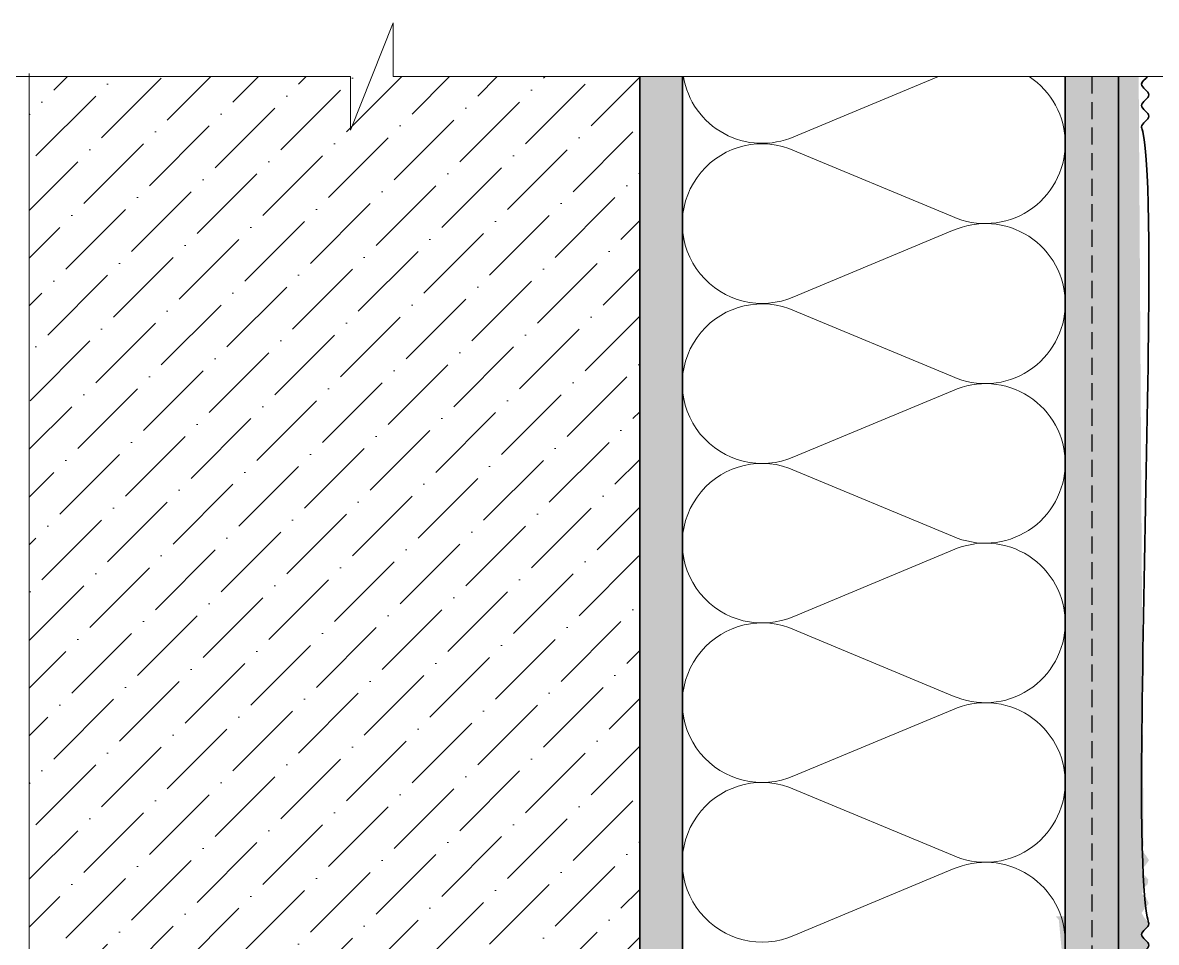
# Model space of a CAD drawing. Header units: millimetres. Extents: x -136099598 to 11807193, y 0 to 779331.
# Drawn here: x 803083 to 809247, y 384260 to 389259 of the extents above; entities that cross this region are included whole.
import ezdxf

# ---------------------------------------------------------------- set-up
doc = ezdxf.new("R2010")
doc.units = ezdxf.units.MM
doc.header["$MEASUREMENT"] = 0
doc.linetypes.add('DASHED', pattern=[19.049999999999997, 12.7, -6.35])
for name, color, linetype, lineweight in [('+АР_Размеры', 252, 'Continuous', 9), ('_0', 250, 'Continuous', 9), ('_Линии для надписей', 5, 'Continuous', 9), ('_Штриховки', 250, 'Continuous', 13), ('_Штриховки_точка', 5, 'Continuous', 30), ('Рисунок', 6, 'Continuous', 35)]:
    doc.layers.add(name, color=color, linetype=linetype, lineweight=lineweight)
doc.layers.add('_Пунктир', color=6, linetype='DASHED')

# ---------------------------------------------------------------- blocks, each defined once
blk = doc.blocks.new('утеплитель')
at = {"layer": '_Штриховки'}
for p, q in [((-25.97458900007587, 14.5620322346191), (-10.60166635225869, 8.162384554609844)), ((-10.58586496633802, 6.838497686065239), (-25.50526861798312, 0.6238394471720312))]:
    blk.add_line(p, q, dxfattribs=at)
for centre, radius, start, end in [((-28.49999999999955, 7.500000000094474), 7.5, 70.32274650999634, 293.5342702555363), ((-7.521493449437685, 15.02430771533432), 7.52153272777299, 245.825691724005, 359.8148340281726), ((-7.499999495507836, 0.002750887365209564), 7.5, 359.9789847687933, 114.2958742601428)]:
    blk.add_arc(centre, radius, start, end, dxfattribs=at)
blk = doc.blocks.new('УЗЕЛ общий')
at = {"layer": '_Штриховки'}
h = blk.add_hatch(dxfattribs=at)
h.set_pattern_fill('ANSI36', color=256, scale=3.171780971557218, angle=90, style=0)
h.set_pattern_definition([(225, (1280.082563235715, 5144.316734137785), (-19.5823412706057, -5.340638528347006), [25.17601146173541, -5.035202292347081, 0, -5.035202292347081])])
h.paths.add_polyline_path([(476.1815512544144, -443.0036010736394), (476.1815512544144, -354.817385263802), (492.2186859537032, -354.817385263802), (460.144416554891, -342.0315565059873), (476.1815512544144, -342.0315565059873), (476.1815512544144, -99.57411015714752), (429.9626771503245, -99.57411015714752), (429.9626771500916, -436.2249620083485)])
h.paths.add_polyline_path([(495.8502517901943, -354.817385263802), (495.8502517901943, -445.888288864051), (589.1644473486231, -459.5741101571502), (640.0754769433406, -459.5741101571502), (677.9743145522079, -383.1976243620475), (677.9743145527918, -316.2798048770783), (593.8975168648758, -316.2798048770783), (589.1398647779733, -311.5221527888671), (593.8975168659254, -306.7645007006504), (677.9743145527918, -306.7645007006504), (677.9743145527918, -1.818989403545856e-12), (495.8502517901943, -1.818989403545856e-12), (495.8502517901943, -342.0315565059873), (479.8131170906709, -342.0315565059873), (511.8873864894867, -354.817385263802)])
at = {"layer": '_Штриховки_точка'}
h = blk.add_hatch(dxfattribs=at)
h.set_pattern_fill('DOTS', color=0, scale=1.903068582934333, angle=44.99999999999999, style=0)
h.set_pattern_definition([(44.99999999999999, (-4891.962199137954, -2784.268734768659), (-1.068127705669402, 3.204383117008204), [0, -3.021121375408251])])
h.paths.add_polyline_path([(662.4610264329822, -527.0793710245644), (646.6063435447286, -511.2246881364135), (804.8455534150726, -511.2225771515978), (804.8455534150726, -325.6093213535087), (802.9408007122711, -324.4345904483216), (804.5576500587067, -314.1406273827479), (804.8455534150726, -292.6099937233694), (804.8455534150726, -281.1771535383614), (804.6101113041532, -272.3945867934699), (804.2650306025189, -266.3175305070645), (803.8732110564015, -261.307884539332), (802.9379912352324, -251.4163773311911), (802.0382992423256, -250.3657546063632), (804.8455534150726, -250.3657546063632), (804.845553275256, -1.818989403545856e-12), (820.7044582728413, -1.818989403545856e-12), (820.7044582728413, -527.0814820093829)])
h = blk.add_hatch(dxfattribs=at)
h.set_pattern_fill('AR-CONC', color=0, scale=0.04757671457335827, angle=2.571095121417787e-44, style=0)
h.set_pattern_definition([(49.99999999999999, (-4891.962199137954, -2784.268734768659), (8.66774799646464, -0.7583293232447337), [0.906336412622475, -9.969700538847222]), (355, (-4891.962199137954, -2784.268734768659), (-1.676737872202845, 9.089847365749517), [0.7250691300979804, -7.975760431077783]), (100.451, (-4891.23988945718, -2784.331928539832), (6.991041460456566, 8.33147667345791), [0.7702670089426704, -8.472937098369371]), (46.1842, (-4891.962199137954, -2781.851837668293), (12.89705015534458, -2.000235836054887), [1.359504618933709, -14.9545508082708]), (96.63559999999991, (-4890.887445912638, -2782.018522687839), (11.29491350170679, 11.77169505073537), [1.155400513413998, -12.70940564755398]), (351.1840000000001, (-4891.962199137954, -2781.851837668293), (11.29493116921017, 11.77167421073318), [1.08760369514697, -11.96364064661667]), (21, (-4890.753750587057, -2782.456061943449), (7.213337863002042, -4.865457385168493), [0.9063364126224751, -9.969700538847222]), (326.0000000000001, (-4890.753750587057, -2782.456061943449), (2.940337462750602, 8.763058292048964), [0.7250691300979795, -7.975760431077772]), (71.4514, (-4890.152642587373, -2782.861515462676), (10.15365546661796, 3.897620418590706), [0.7702670089426704, -8.472937098369375]), (37.49999999999998, (-4891.962199137954, -2784.268734768659), (0.1469455952837531, 4.022850950207217), [0, -7.879084547064716, 0, -8.09660528609411, 0, -8.005971644831863]), (7.499999999999998, (-4891.962199137954, -2784.268734768659), (3.179060011140946, 4.766262613916635), [0, -4.616273461623798, 0, -7.697817264540208, 0, -3.051332589162329]), (327.5, (-4894.657039404787, -2784.268734768659), (6.450955045086014, -0.2725548178032658), [0, -3.021121375408252, 0, -9.42589869127374, 0, -12.50744249419016]), (317.5, (-4895.865487954752, -2784.268734768659), (7.047499782787796, 1.209708906494939), [0, -3.927457788030727, 0, -6.259763489845894, 0, -8.882096843700257])])
h.paths.add_polyline_path([(662.4631374178571, -527.0814820093829), (820.7044582728413, -527.0814820093829), (820.7044582728413, -1.818989403545856e-12), (826.7560328661366, -0.1576002072133633), (828.1984698668257, -229.3344030490143), (827.67571739509, -230.7623050462425), (828.909986384504, -232.1902070435199), (829.8210417748778, -233.6181090408063), (828.8437307843142, -235.0460110380836), (827.6517131658638, -236.4739130353119), (828.2594116358669, -237.9018150326019), (829.6133634338057, -239.3297170298201), (829.4469365194091, -240.7576190271066), (828.0500876017031, -242.1855210243839), (827.7562577599329, -243.6134230216121), (829.0769667388522, -245.041325018904), (829.7973556914967, -246.4692270161349), (828.6718237100304, -247.8971290134086), (827.610773844588, -249.325031010696), (828.4225740626589, -250.7529330079142), (829.7073391079321, -252.1808350052042), (829.306190108473, -253.6087370024325), (827.9167469421518, -255.0366389997098), (827.8609167857212, -256.4645409969962), (829.2360010163975, -257.8924429942153), (829.7424554172321, -259.3203449915018), (828.500767183783, -260.7482469887345), (827.602726290761, -262.1761489860073), (828.5919814693625, -263.6040509832983), (829.7754950250401, -265.0319529805129), (829.15210318967, -266.4598549778029), (827.8021305106249, -267.8877569750357), (827.9860118491943, -269.3156589723221), (829.3834065918945, -270.7435609695995), (829.6600235774531, -272.1714629668277), (828.3342438307027, -273.599364964105), (827.6288235376705, -275.0272669613332), (828.7639512315527, -276.4551689586233), (829.8141485591786, -277.8830709558997), (828.988358386503, -279.3109729531279), (827.7099209344597, -280.7388749504053), (828.127860324983, -282.1667769476335), (829.51550084277, -283.5946789449254), (829.5537427983363, -285.0225809421972), (828.1759362742887, -286.45048293943), (827.6858652536193, -287.8783849367028), (828.9348007242079, -289.3062869339356), (829.8196656845394, -290.7341889312256), (828.818638325145, -292.1620909284402), (827.6438008378627, -293.5899929257312), (828.2827795867943, -295.0178949230176), (829.628601140168, -296.4457969202367), (829.4272957033827, -297.8736989175231), (828.0295271416544, -299.3016009147559), (827.7701688123052, -300.7295029120287), (829.1008473227866, -302.1574049093197), (829.7911770303617, -303.5853069065342), (828.6466256299191, -305.0132089038243), (827.6074528461922, -306.4411109010571), (828.44708701136, -307.8690128983299), (829.7190248632705, -309.2969148956208), (829.2843649187707, -310.7248168928345), (827.898699058278, -312.1527188901846), (827.8780515895342, -313.5806208874128), (829.2584084009868, -315.0085228847029), (829.7320136278304, -316.4364248819211), (828.4760029260669, -317.8643268792084), (827.6044724380481, -319.2922288764821), (828.6170999733149, -320.720130873714), (829.7830893841456, -322.1480328710049), (829.1286330689345, -323.5759348682186), (827.7871346463799, -325.0038368655105), (828.0058309609904, -326.4317388627824), (829.4038013338013, -327.8596408600151), (829.6458581042825, -329.2875428573052), (828.3104528389522, -330.7154448545207), (827.635332746373, -332.1433468518107), (828.7891358464858, -333.5712488490253), (829.8171120792995, -334.9991508463163), (828.963782778068, -336.4270528436027), (827.6985165331862, -337.8549548408355), (828.1498243011883, -339.2828568381083), (829.5333434984223, -340.710758835341), (829.536393083923, -342.1386608326138), (828.153657991963, -343.5665628299048), (827.6965980794648, -344.9944648271367), (828.9595120064332, -346.4223668244094), (829.8175523749669, -347.8502688216422), (828.793496671542, -349.278170818915), (827.6365273412684, -350.706072816206), (828.3063489839551, -352.1339748134342), (829.6433522679745, -353.5618768107115), (829.4073011911842, -354.9897788079425), (828.0093010113924, -356.4176808052171), (827.7845858127712, -357.8455828025035), (829.1245458288486, -359.2734847997353), (829.784340169339, -360.7013867970263), (828.6214573747147, -362.12928879424), (827.6048496986623, -363.5571907915319), (828.4717223860225, -364.9850927888037), (829.7301450188406, -366.4129947860365), (829.262265051424, -367.8408967833266), (827.8810645224876, -369.2687987805421), (827.8956133220927, -370.6967007778321), (829.2805546884774, -372.1246027750467), (829.7209926589294, -373.5525047723377), (828.45134751365, -374.9804067696241), (827.6069500166341, -376.4083087668432), (828.6422618820234, -377.8362107641296), (829.7900391239091, -379.2641127613488), (829.1049672897807, -380.6920147586352), (827.772631149448, -382.1199167559262), (828.0259979810216, -383.547818753158), (829.4238559610112, -384.9757207504308), (829.6311924700294, -386.4036227476636), (828.2868497109157, -387.8315247449364), (827.642494366215, -389.2594267422273), (828.8142848465941, -390.6873287395138), (829.8193519607321, -392.1152307367911), (828.9390905305627, -393.5431327340193), (827.6876835169405, -394.9710347312966), (828.1720571653586, -396.3989367285249), (829.5507670191018, -397.8268387258149), (829.5186222277716, -399.2547407231059), (828.1316465928121, -400.6826427203205), (827.7079042969854, -402.1105447175969), (828.984108656472, -403.5384467148251), (829.814713421687, -404.966348712117), (828.7683173992555, -406.3942507094034), (827.6299042518385, -407.8221527066216), (828.3301082507824, -409.250054703909), (829.6576052413438, -410.6779567011272), (829.3869645567047, -412.1058586984173), (827.9894207835314, -413.5337606956455), (827.7994971864991, -414.9616626929228), (829.1480506833759, -416.3895646902092), (829.7768566831364, -417.8174666874284), (828.5963305211044, -419.2453686847148), (827.6029759757821, -420.6732706819475), (828.4964686119365, -422.1011726792203), (829.7406879997015, -423.5290746765113), (829.2399020819576, -424.9569766737259), (827.8638549094903, -426.3848786710159), (827.9135904075247, -427.8127806682487), (829.3024283049763, -429.2406826655351), (829.7094040852389, -430.6685846628125), (828.4268125204271, -432.0964866600407), (827.6101474508778, -433.524388657318), (828.667455623452, -434.9522906545462), (829.7963326705503, -436.3801926518363), (829.0811174278515, -437.8080946491127), (827.7586315947719, -439.2359966463418), (828.0465013356315, -440.6638986436183), (829.4435588959041, -442.0918006408465), (829.6160382512608, -443.5197026381384), (828.263446022349, -444.9476046354102), (827.6502968223667, -446.375506632643), (828.8393866600836, -447.8034086299158), (829.8208566298144, -449.2313106271486), (828.9142932207924, -450.6592126244386), (827.6774334631045, -452.087114621725), (828.1945473447558, -453.5150166189442), (829.5677598309121, -454.9429186162306), (829.5004418065655, -456.3708206134497), (828.1099136515422, -457.7987226107361), (827.7197723334539, -459.2266246080271), (829.0085790976318, -460.6545266052417), (829.811160399755, -462.0824286025327), (828.7431120840502, -463.51033059975), (827.6239431413705, -464.9382325970964), (828.3540458123334, -466.3661345943283), (829.6713484838256, -467.7940365916011), (829.3662973764021, -469.2219385888338), (827.9698980348785, -470.6498405861066), (827.8148913577315, -472.0777425833976), (829.1713503115479, -473.5056445805676), (829.7687381485594, -474.9335465779159), (828.5712566429884, -476.3614485751341), (827.6018432541168, -477.7893505724214), (828.5213141131098, -479.2172525696396), (829.7506422330061, -480.6451545668679), (829.2172875861306, -482.0730565643344), (827.847081793996, -483.5009585616208), (827.9319712701854, -484.9288605583588), (829.3240176739055, -486.3567625552396), (829.6972594833369, -487.7846645539976), (828.4024095294899, -489.212566553224), (827.6140531652491, -490.6404685469633), (828.6926696000737, -492.0683705355068), (829.8019584428403, -493.4962725392425), (829.0570951243299, -494.9241745695499), (827.7451476128208, -496.3520765629801), (828.0673292647698, -497.7799784493282), (829.4628982841386, -499.2078804012854), (829.6004074604134, -500.6357827315951), (828.2402544994275, -502.0636850580804), (827.6587277990184, -503.4915861796353), (828.8644255170966, -504.9194865800109), (829.821614415212, -506.3473904734856), (828.8894163197274, -507.7752989457804), (827.6677860493674, -509.2031982617627), (828.2172415519035, -510.6310772075394), (829.5842617415492, -512.0589760113098), (829.4819733981858, -513.4869514057073), (828.0886871251878, -514.914902625329), (827.7319581988868, -516.3425969552945), (829.0320779355825, -517.7702206644344), (829.807158476382, -519.1986258372935), (828.7207932820893, -520.6277528516803), (827.619520958222, -522.0547129169863), (828.3689663248952, -523.4779649122675), (829.6767523259041, -524.9064988426544), (829.371369859844, -526.3500764966766), (827.9899479650794, -527.7840610275452), (827.7678044442455, -529.1646927821712), (829.033056108341, -530.5470510683372), (829.8688028283068, -532.0999741896521), (829.1367851036503, -533.7507858592726), (827.6014631085, -534.9054304628371), (826.7697284819442, -534.0532596751173), (825.9379938563216, -533.474293827283), (825.1062592306989, -533.6025113024816), (824.274524604145, -534.3225685102516), (823.4427899785223, -535.1602254629715), (822.6110553519702, -535.6350553302782), (821.7793207254144, -535.3644560278799), (820.9475860988623, -534.5860092446555), (820.1158514732379, -533.7795848620472), (819.2841168466857, -533.4256028217524), (818.4523822210631, -533.8269381607124), (817.6206475945073, -534.6470557840803), (816.7889129688847, -535.4055288612581), (815.9571783423307, -535.6236728901158), (815.1254437167081, -535.1077633005771), (814.293709090156, -534.2626935722228), (813.4619744646498, -533.5688905356947), (812.6302398380958, -533.4958939950475), (811.7985052124732, -534.1096590998932), (810.9667705859174, -534.9629621979111), (810.1350359602948, -535.5753764585679), (809.3033013337408, -535.500153691537), (808.4715667081182, -534.8052518066688), (807.639832081566, -533.9604340741498), (806.8080974559434, -533.4461273246707), (805.9763628293877, -533.6664035617023), (805.1446282037668, -534.4257234914548), (804.3128935772111, -535.245337123185), (803.4811589506589, -535.6448176263084), (802.6494243241032, -535.2888914139648), (801.8176896984824, -534.4818721745714), (800.9859550728597, -533.7041813788965), (800.154220446304, -533.4356573208206), (799.3224858206813, -533.9121808931695), (798.4907511941292, -534.7501807068793), (797.6590165685047, -535.4692299313174), (796.8272819419526, -535.5952442428834), (795.9955473164464, -535.0148366857638), (795.1638126898906, -534.1625750329858), (794.3320780642698, -533.5188861150109), (793.500343437714, -533.5407025543682), (792.6686088120914, -534.2082753609284), (791.8368741855393, -535.0580801176111), (791.0051395599148, -535.6096899937693), (790.1734049333627, -535.4409594564058), (789.3416703068069, -534.702940135583), (788.5099356811843, -533.872311010331), (787.6782010546322, -533.4294989110804), (786.8464664280782, -533.7379892365889), (786.0147318024556, -534.529736336367), (785.1829971758998, -535.3244710950121), (784.3512625502772, -535.6418723352426), (783.5195279237232, -535.2069085355206), (782.6877932981006, -534.3781523919897), (781.8560586715485, -533.6360307352033), (781.0243240459258, -533.4576904851292), (780.19258941937, -534.0025667389145), (779.3608547937492, -534.851613191031), (778.5291201671935, -535.5244030106551), (777.6973855415708, -535.55611208147), (776.8656509160646, -534.9180421087831), (776.0339162895107, -534.065424083472), (775.202181663888, -533.47868483614), (774.3704470373359, -533.594939476653), (773.5387124117133, -534.3094844329025), (772.7069777851575, -535.1489552962448), (771.8752431586036, -535.6329252360456), (771.0435085320514, -535.3736120094136), (770.2117739064288, -534.5993108046987), (769.380039279873, -533.7897058385861), (768.5483046542522, -533.4252227005809), (767.7165700276964, -533.8164529720843), (766.8848354020738, -534.6337916899365), (766.0531007755217, -535.3968120235668), (765.221366149899, -535.6264939426064), (764.3896315233451, -535.1193227475769), (763.5578968977225, -534.2756652518883), (762.7261622711667, -533.5759482859285), (761.894427645544, -533.4908869598175), (761.0626930189919, -534.0972803430486), (760.2309583934839, -534.9505378814356), (759.3992237669318, -535.5702327443723), (758.5674891413091, -535.5070917609437), (757.7357545147552, -534.8181949246518), (756.9040198891325, -533.9720560788), (756.0722852625768, -533.4491020540327), (755.2405506360246, -533.6577894068469), (754.408816010402, -534.4124709609168), (753.577081383848, -535.2347723788998), (752.7453467572923, -535.644266830248), (751.9136121316697, -535.2989267056564), (751.081877506047, -534.4951791690719), (750.2501428794931, -533.7134339141048), (749.4184082538704, -533.4336870325815), (748.5866736273183, -533.9009794132608), (747.7549390016957, -534.7370741971108), (746.9232043751399, -535.461544553722), (746.0914697495191, -535.5994924435963), (745.2597351229633, -535.0269494052782), (744.4280004973407, -534.1752261093361), (743.5962658707886, -533.524749386329), (742.7645312452805, -533.5344313896658), (741.9327966187284, -534.1955063503719), (741.1010619931058, -535.0461394231534), (740.26932736655, -535.6059037774276), (739.4375927399979, -535.4489986363769), (738.6058581143734, -534.7161104884444), (737.7741234878213, -533.8832863740827), (736.9423888612655, -533.4309531239005), (736.1106542356429, -533.7284369899426), (735.2789196090889, -534.5164195898278), (734.4471849834663, -535.3147160104563), (733.6154503569142, -535.6429587109451), (732.7837157312915, -535.2177189001377), (731.9519811047358, -534.3913605836142), (731.1202464791149, -533.6443105918734), (730.2885118525592, -533.4542342670775), (729.4567772269365, -533.9907532049274), (728.6250426003844, -534.8387685029038), (727.7933079747618, -535.5178533304725), (726.9615733491373, -535.5616831931857), (726.1298387225852, -534.9306038635723), (725.298104097079, -534.0776503193647), (724.466369470525, -533.4832493912127), (723.6346348439693, -533.587508419776), (722.8029002183466, -534.2964294059648), (721.9711655917945, -535.1376024611236), (721.1394309652387, -535.6306007546982), (720.3076963396179, -535.3826480627204), (719.4759617130621, -534.6126041551934), (718.6442270874395, -533.7999303243123), (717.8124924608874, -533.4250533856566), (716.9807578352629, -533.8060668709659), (716.1490232087108, -534.6205149645839), (715.3172885830882, -535.3879708359191), (714.4855539565324, -535.6291250297363), (713.6538193309098, -535.13080394795), (712.8220847043558, -534.2886704034927), (711.9903500787332, -533.5831512269369), (711.158615452181, -533.4860490491728), (710.3268808265584, -534.084958992099), (709.4951462000026, -534.9380592522066), (708.6634115743818, -535.5649229987903), (707.831676947826, -535.5138815464461), (706.9999423222034, -534.8311014774963), (706.1682076956513, -533.9837532371048), (705.3364730690973, -533.4522636557376), (704.5047384435911, -533.6493026949929), (703.6730038170354, -534.3992341547146), (702.8412691914127, -535.2241116402583), (702.0095345648588, -535.6435083211554), (701.1777999392361, -535.308855395112), (700.346065312684, -534.508491279923), (699.5143306870614, -533.7228032844141), (698.6825960605056, -533.4319142245395), (697.8508614348848, -533.8898636948006), (697.019126808329, -534.7239417302044), (696.1873921827064, -535.4537215003093), (695.3556575561543, -535.6035640049549), (694.5239229305316, -535.0389972041012), (693.6921883039777, -534.187923983729), (692.860453678355, -533.5307711742207), (692.0287190517993, -533.5283160236004), (691.1969844261766, -534.1827814198487), (690.3652497996227, -535.0341310900112), (689.5335151730706, -535.601938203662), (688.7017805465148, -535.4569028584528), (687.8700459210086, -534.7292576021018), (687.0383112944546, -533.8943502174243), (686.206576668832, -533.4326075349118), (685.3748420422799, -533.7189988603941), (684.5431074166572, -534.5031052415889), (683.7113727901014, -535.3048516056024), (682.8796381644806, -535.643840091654), (682.0479035379249, -535.2284359884679), (681.2161689123022, -534.4045872176821), (680.3844342857501, -533.652720609638), (679.5526996601257, -533.4509622032665), (678.7209650335735, -533.9790121064161), (677.8892304079509, -534.8258845316595), (677.0574957823283, -535.5111526484425), (676.2257611557725, -535.5670909915652), (675.3940265301517, -534.9431140236411), (674.5622919035959, -534.0899366792319), (673.7305572770438, -533.48798578892), (672.8988226514211, -533.5802198355677), (672.0670880248672, -534.2834051329583), (671.2353533983114, -535.1261686612725), (670.6606577913644, -535.3833699012057)])
h = blk.add_hatch(dxfattribs=at)
h.set_pattern_fill('DOTS', color=0, scale=1.903068582934331, angle=135, style=0)
h.set_pattern_definition([(225, (3606.785757705627, 5125.388058313809), (-3.204383117008204, 1.068127705669401), [0, -3.021121375408248])])
h.paths.add_polyline_path([(677.9743145527918, -1.818989403545856e-12), (690.661438438985, -1.818989403545856e-12), (690.661438438985, -306.7645007006504), (677.9743145527918, -306.7645007006504)])
at = {"layer": '+АР_Размеры', "ltscale": 100}
for points in [[(14.86253805746674, -1.818989403545856e-12), (591.6456000193157, -1.818989403545856e-12), (591.6456000193157, -16.03713469937884), (604.4314287771122, 16.03713469949253), (604.4314287771122, -1.818989403545856e-12), (841.8969614513353, -1.818989403545856e-12)], [(495.8502517901943, -489.803262401666), (495.8502517901943, -354.8173852638165), (511.8873864894867, -354.8173852638165), (479.8131170906709, -342.0315565059873), (495.8502517901943, -342.0315565059873), (495.8502517901943, 0.8834197847008909)]]:
    blk.add_lwpolyline(points, dxfattribs=at)
at = {"layer": '_Пунктир', "ltscale": 0.4}
blk.add_line((812.7750058440142, -1.818989403545856e-12), (812.7750058440142, -505.4344990574054), dxfattribs=at)
at = {"layer": '_Штриховки'}
blk.add_line((767.0201737287571, -1.818989403545856e-12), (723.9484277380998, -17.94147992336366), dxfattribs=at)
for centre, start, end in [((714.449795725699, 3.868195275761536), 189.3583505330242, 293.5342702552421), ((781.0571977284853, -19.9114367990278), 359.9789847687542, 56.82723053731262)]:
    blk.add_arc(centre, 23.78835728667914, start, end, dxfattribs=at)
at = {"layer": 'Рисунок'}
for p, q in [((677.9743145527918, -1.818989403545856e-12), (677.9743145527918, -306.7644813315292)), ((690.661438438985, -1.818989403545856e-12), (690.661438438985, -306.7644813315292)), ((804.8455534150726, -1.818989403545856e-12), (804.8455534150726, -273.9003694153362)), ((820.7044582728413, -1.818989403545856e-12), (820.7044582728413, -527.0814820093974))]:
    blk.add_line(p, q, dxfattribs=at)
blk.add_open_spline([(828.6219495010446, -527.1211600500537), (829.2113026322913, -526.5478767609629), (830.9879950443883, -524.8886297844583), (825.3918072471279, -522.2232072276538), (832.0391186668439, -519.0452124795729), (825.3819768141857, -515.8750964844221), (832.0417527235695, -512.7028693837519), (825.3812710220827, -509.5312079521709), (832.0419418407255, -506.3593949499627), (825.3812203474245, -503.1876225609903), (832.0419554184773, -500.0158392897283), (825.3812167100277, -496.8440589343681), (832.04195639299, -493.6722777976847), (825.3812164482097, -490.5004968703752), (832.0419564629574, -487.3287158869935), (825.3812164302799, -484.1569349185738), (832.0419564686617, -480.9851539461961), (825.3812164284172, -477.8133729748661), (832.0419564686617, -474.6415920032478), (825.3812164284172, -471.4698110316967), (832.0419564686617, -468.2980300601503), (825.3812164284172, -465.1262490885856), (832.0419564686617, -461.9544681170255), (825.3812164284172, -458.7826871454754), (832.0419564686617, -455.6109061739144), (825.3812164284172, -452.4391252023515), (832.0419564686617, -449.2673442308005), (825.3812164284172, -446.0955632592404), (832.0419564686617, -442.9237822876767), (825.3812164284172, -439.7520013161266), (832.0419564686617, -436.5802203445664), (825.3812164284172, -433.4084393730018), (832.0419564686617, -430.2366584014553), (825.3812164284172, -427.0648774299043), (832.0419564686617, -423.8930964583442), (825.3812164284172, -420.7213154867814), (832.0419564686617, -417.5495345152303), (825.3812164284172, -414.3777535436702), (832.0419564686617, -411.2059725721065), (825.3812164284172, -408.0341916005591), (832.0419564686617, -404.8624106289963), (825.3812164284172, -401.6906296574307), (832.0419564686617, -398.5188486858851), (825.3812164284172, -395.3470677143205), (832.0419564686617, -392.1752867427567), (825.3812164284172, -389.0035057712103), (832.0419564686617, -385.8317247996602), (825.3812164284172, -382.6599438281), (832.0419564686617, -379.4881628565354), (825.3812164284172, -376.3163818849889), (832.0419564686617, -373.1446009134252), (825.3812164284172, -369.9728199418605), (832.0419564686617, -366.8010389703149), (825.3812164284172, -363.6292579987503), (832.0419564686617, -360.4574770271865), (825.3812164284172, -357.2856960556401), (832.0419564686617, -354.1139150840754), (825.3812164284172, -350.9421341125299), (832.0419564686617, -347.7703531409652), (825.3812164284172, -344.5985721694187), (832.0419564686617, -341.426791197855), (825.3812164284172, -338.2550102262903), (832.0419564686617, -335.0832292547448), (825.3812164284172, -331.9114482831792), (832.0419564686617, -328.7396673116191), (825.3812164284172, -325.567886340069), (832.0419564686617, -322.3961053685052), (825.3812164284172, -319.2243243969451), (832.0419564686617, -316.0525434253941), (825.3812164284172, -312.880762453834), (832.0419564686617, -309.7089814822839), (825.3812164284172, -306.5372005107201), (832.0419564686617, -303.3654195391737), (825.3812164284172, -300.193638567609), (832.0419564686617, -297.0218575960489), (825.3812164284172, -293.8500766244988), (832.0419564686617, -290.678295652935), (825.3812164284172, -287.5065146813749), (832.0419564686617, -284.3347337098239), (825.3812164284172, -281.1629527382638), (832.0419564686617, -277.9911717667001), (825.3812164284172, -274.8193907951527), (832.0419564686617, -271.6476098235898), (825.3812164284172, -268.4758288520388), (832.0419564686617, -265.3040478804787), (825.3812164284172, -262.1322669089277), (832.0419564686617, -258.9604859373649), (825.3812164284172, -255.7887049658048), (832.0419564686617, -252.6169239942537), (825.3812164284172, -249.4451430226936), (832.0419564686617, -18.15261665318576), (825.3812164284172, -14.9808356816211), (832.0419564686617, -11.80905471007554), (825.3812164284172, -8.637273738510885), (832.0419564686617, -5.465492766947136), (825.9958648516931, -2.586401520779873), (828.7625709192962, -0.7645705984614324), (829.40544821002, -1.818989403545856e-12)], degree=3, knots=[3.00325970649609, 3.00325970649609, 3.00325970649609, 3.00325970649609, 3.661966684720189, 4.882622246293586, 6.103277807866982, 7.323933369440379, 8.544588931013775, 9.765244492587172, 10.98590005416057, 12.20655561573396, 13.42721117730736, 14.64786673888076, 15.86852230045415, 17.08917786202755, 18.30983342360095, 19.53048898517434, 20.75114454674774, 21.97180010832113, 23.19245566989453, 24.41311123146792, 25.63376679304132, 26.85442235461471, 28.07507791618811, 29.2957334777615, 30.5163890393349, 31.73704460090829, 32.95770016248169, 34.17835572405508, 35.39901128562848, 36.61966684720187, 37.84032240877526, 39.06097797034866, 40.28163353192205, 41.50228909349545, 42.72294465506884, 43.94360021664224, 45.16425577821563, 46.38491133978903, 47.60556690136242, 48.82622246293582, 50.04687802450921, 51.26753358608261, 52.488189147656, 53.7088447092294, 54.92950027080279, 56.15015583237619, 57.37081139394958, 58.59146695552298, 59.81212251709637, 61.03277807866976, 62.25343364024316, 63.47408920181655, 64.69474476338995, 65.91540032496334, 67.13605588653674, 68.35671144811013, 69.57736700968353, 70.79802257125692, 72.01867813283032, 73.23933369440371, 74.4599892559771, 75.6806448175505, 76.9013003791239, 78.12195594069729, 79.34261150227069, 80.56326706384408, 81.78392262541747, 83.00457818699087, 84.22523374856426, 85.44588931013766, 86.66654487171105, 87.88720043328445, 89.10785599485784, 90.32851155643124, 91.54916711800463, 92.76982267957803, 93.99047824115142, 95.21113380272482, 96.43178936429821, 97.6524449258716, 98.873100487445, 100.0937560490184, 101.3144116105918, 102.5350671721652, 103.7557227337386, 104.976378295312, 106.1970338568854, 107.4176894184588, 108.6383449800322, 109.8590005416056, 111.0796561031789, 112.3003116647523, 113.5209672263257, 114.7416227878991, 115.9622783494725, 117.1829339110459, 118.0656657531248, 118.0656657531248, 118.0656657531248, 118.0656657531248], dxfattribs=at)
at = {"layer": '_Линии для надписей', "xscale": 3.171780971557218, "yscale": 3.171780971557218, "zscale": 3.171780971557218}
for p in [(804.8455534150726, -67.63362383107597), (804.8455534150726, -115.3470856509402), (804.8455534150726, -162.9063499221666), (804.8455534150726, -210.4656141781043), (804.8455534150726, -258.024878449316)]:
    blk.add_blockref('утеплитель', p, dxfattribs=at)

msp = doc.modelspace()

# ---------------------------------------------------------------- block references
at = {"layer": '_0', "xscale": 18.233658215449, "yscale": 18.233658215449, "zscale": 18.233658215449}
msp.add_blockref('УЗЕЛ общий', (794076.6270341562, 388966.1843956076), dxfattribs=at)

doc.saveas('drawing.dxf')
